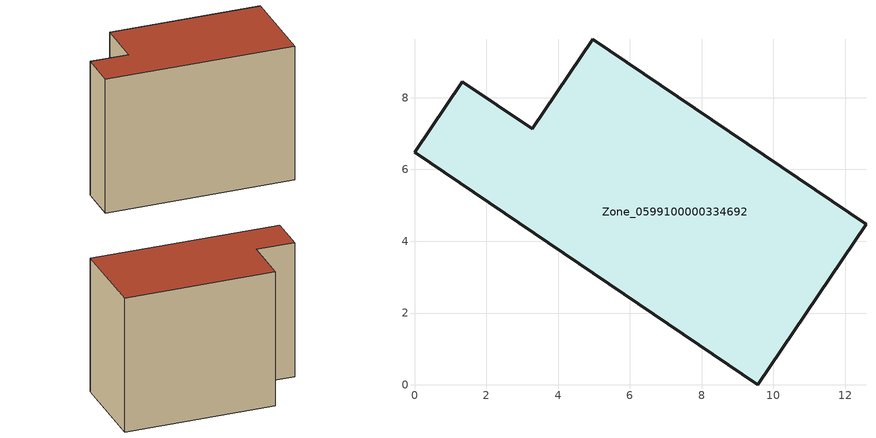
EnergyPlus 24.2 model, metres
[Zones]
Zone_0599100000334692
 floor ground (C_G): 9.56,0 0,6.48 1.33,8.45 3.28,7.13 4.96,9.63 12.58,4.47 z1.36
 wall outside (C_F): 9.56,0 12.58,4.47 4.96,9.63 3.28,7.13 1.33,8.45 0,6.48 9.56,0 z1.36:9.92
 roof outside (C_R): 0,6.48 9.56,0 12.58,4.47 4.96,9.63 3.28,7.13 1.33,8.45 z9.92
[BUILDING]
Pand.0599100000334692: North Axis=0; Terrain=City; Loads Convergence Tolerance Value=0.04; Temperature Convergence Tolerance Value=0.4; Solar Distribution=FullExterior; Maximum Number of Warmup Days=25; Minimum Number of Warmup Days=1
[Site:Location]
Rotterdam.The.Hague.AP_ZH_NLD Design_Conditions: Latitude=51.96; Longitude=4.45; Time Zone=1; Elevation=-4.5
[SITE:GROUNDTEMPERATURE:BUILDINGSURFACE]
18, 18, 18, 18, 18, 18, 18, 18, 18, 18, 18, 18
[MATERIAL] Thermal Absorptance=0.9; Solar Absorptance=0.7; Visible Absorptance=0.7
Name | Roughness | Thickness | Conductivity | Density | Specific Heat
G.TI.1975-1991 | MediumSmooth | 0.15 | 0.288461 | 540 | 1210
F.TI.1975-1991 | Rough | 0.3 | 0.230769 | 1920 | 840
R.TI.1975-1991 | MediumRough | 0.2 | 0.153846 | 1500 | 1000
[CONSTRUCTION]
C_G: G.TI.1975-1991
C_F: F.TI.1975-1991
C_R: R.TI.1975-1991
[ZONE]
Zone_0599100000334692: Type=1; Multiplier=1; Ceiling Height=Autocalculate; Volume=Autocalculate; Floor Area=autocalculate; Part of Total Floor Area=Yes
[ZONEINFILTRATION:DESIGNFLOWRATE]
Infil_Zone_0599100000334692: Zone or ZoneList or Space or SpaceList=Zone_0599100000334692; Schedule=AlwaysOn; Design Flow Rate Calculation Method=Flow/Area; Flow Rate per Floor Area=0.003; Constant Term Coefficient=1; Temperature Term Coefficient=0; Velocity Term Coefficient=0; Velocity Squared Term Coefficient=0
[HVACTEMPLATE:ZONE:IDEALLOADSAIRSYSTEM]
Zone_0599100000334692: Maximum Heating Supply Air Temperature=50; Minimum Cooling Supply Air Temperature=13; Maximum Heating Supply Air Humidity Ratio=0.0156; Minimum Cooling Supply Air Humidity Ratio=0.0077; Heating Limit=NoLimit; Cooling Limit=NoLimit; Dehumidification Control Type=ConstantSensibleHeatRatio; Cooling Sensible Heat Ratio=0.7; Dehumidification Setpoint=60; Humidification Control Type=None; Humidification Setpoint=30; Outdoor Air Method=None; Outdoor Air Flow Rate per Person=0.00944; Outdoor Air Flow Rate per Zone Floor Area=0; Outdoor Air Flow Rate per Zone=0; Demand Controlled Ventilation Type=None; Outdoor Air Economizer Type=NoEconomizer; Heat Recovery Type=None; Sensible Heat Recovery Effectiveness=0.7; Latent Heat Recovery Effectiveness=0.65
[ZONECONTROL:THERMOSTAT]
ThermostatControl_Zone_0599100000334692: Zone or ZoneList=Zone_0599100000334692; Control Type Schedule=DualSetpointControlType; Control 1=Thermostat_Zone_0599100000334692; Temperature Difference Between Cutout And Setpoint=0
[THERMOSTATSETPOINT:DUALSETPOINT]
Thermostat_Zone_0599100000334692: Heating Setpoint Temperature Schedule=HeatingSetpoint_Zone_0599100000334692; Cooling Setpoint Temperature Schedule=CoolingSetpoint_Zone_0599100000334692
[SCHEDULE:COMPACT]
HeatingSetpoint_Zone_0599100000334692: Through: 12/31, For: AllDays, Until: 24:00, 21
CoolingSetpoint_Zone_0599100000334692: Through: 12/31, For: AllDays, Until: 24:00, 24
DualSetpointControlType: Through: 12/31, For: AllDays, Until: 24:00, 4
AlwaysOn: Through: 12/31, For: AllDays, Until: 24:00, 1
